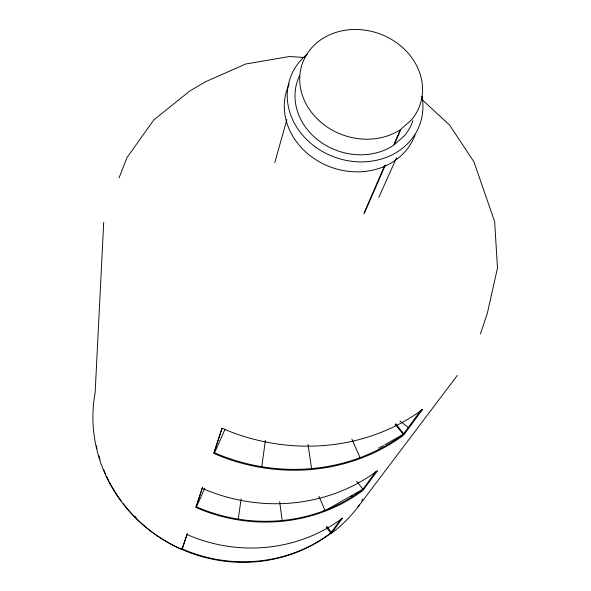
<?xml version="1.0" encoding="UTF-8"?>
<svg xmlns="http://www.w3.org/2000/svg" width="591" height="591" viewBox="0 0 591 591"><rect width="100%" height="100%" fill="white"/><g stroke="black" fill="none" stroke-linecap="round" stroke-linejoin="round"><path stroke-width="0.89" d="M103.713 222.319L95.151 392.527A147.026 140.518 19.9 0 0 181.969 549.549L187.221 533.858L181.969 549.549M261.761 466.912L265.381 440.398M238.299 518.861L241.113 498.848M274.793 162.525L286.908 119.567M202.181 488.321L195.872 507.447A164.571 154.753 19.9 0 0 363.014 490.338L377.427 470.761A172.483 161.003 19.9 0 1 202.181 488.321L202.506 487.59L196.175 506.746A163.825 154.052 19.9 0 0 362.542 489.74M222.098 428.29L214.075 452.588A186.025 171.294 19.9 0 0 403.165 434.4L421.427 409.526M480.424 333.959L487.361 313.186L497.496 267.945L494.652 221.662L473.945 161.868L449.692 125.174L421.582 99.14M119.05 177.861L126.939 157.664L153.771 119.943L190.073 90.785L205.816 81.602L245.701 64.005L289.435 56.537L305 57.549M363.857 213.447L384.689 165.583M364.418 213.137L385.406 164.985M196.182 507.61L204.789 488.218M214.651 452.595L225.119 429.103M378.853 197.387L396.568 157.738M341.583 518.285L330.753 533.038A146.361 139.882 19.9 0 1 180.573 548.175M375.869 471.581L362.172 490.235L359.764 491.601M326.284 527.209L331.174 533.577L342.566 518.108A153.313 145.681 19.9 0 1 186.933 534.508M361.751 500.799L362.859 499.329M357.851 507.115L457.331 375.396M333.937 529.647L331.344 532.24L326.86 526.396M325.877 510.262L362.911 489.237L364.196 487.952M350.936 496.617L352.539 495.709M355.752 493.884L358.161 492.517M378.602 448.222L383.36 445.548M384.94 444.654L403.165 434.4L395.15 424.323M322.42 511.407L325.094 510.713L318.955 496.314M399.937 421.051L408.691 427.758M395.741 423.747L403.749 433.824M356.683 481.244L362.911 489.237M351.881 439.076L360.015 457.633M308.066 444.454L311.62 469.047M279.661 501.766L282.129 519.977M136.07 517.494A146.361 139.882 19.9 0 1 134.778 516.187M330.325 533.629A146.117 139.683 19.9 0 1 123.305 503.761M121.148 500.895A146.117 139.683 19.9 0 1 109.882 482.936M109.032 481.303A146.117 139.683 19.9 0 1 106.609 476.353M105.848 474.684A146.117 139.683 19.9 0 1 103.713 469.675M99.982 459.296A146.117 139.683 19.9 0 1 98.911 455.742M97.05 448.547A146.117 139.683 19.9 0 1 96.459 445.836M359.468 504.943A147.026 140.518 19.9 0 1 331.174 533.577M415.059 134.903A67.913 59.13 19.9 0 1 328.382 166.182A67.913 59.13 19.9 0 1 289.309 83.937M421.981 96.281A68.844 59.735 19.9 0 1 334.24 157.007A68.844 59.735 19.9 0 1 307.527 53.936M412.932 120.645A61.072 52.991 19.9 0 1 404.251 135.937L394.234 144.736L401.082 129.037L411.277 120.106A62.351 53.818 19.9 0 0 372.123 31.522A62.351 53.818 19.9 0 0 301.713 93.171A62.351 53.818 19.9 0 0 400.306 129.717L393.473 145.408A61.072 52.991 19.9 0 1 319.532 141.234A61.072 52.991 19.9 0 1 299.423 76.01M222.017 428.246L213.72 453.371A186.874 172.077 19.9 0 0 403.705 435.079L422.535 409.511A197.15 179.767 19.9 0 1 222.017 428.246"/></g></svg>
